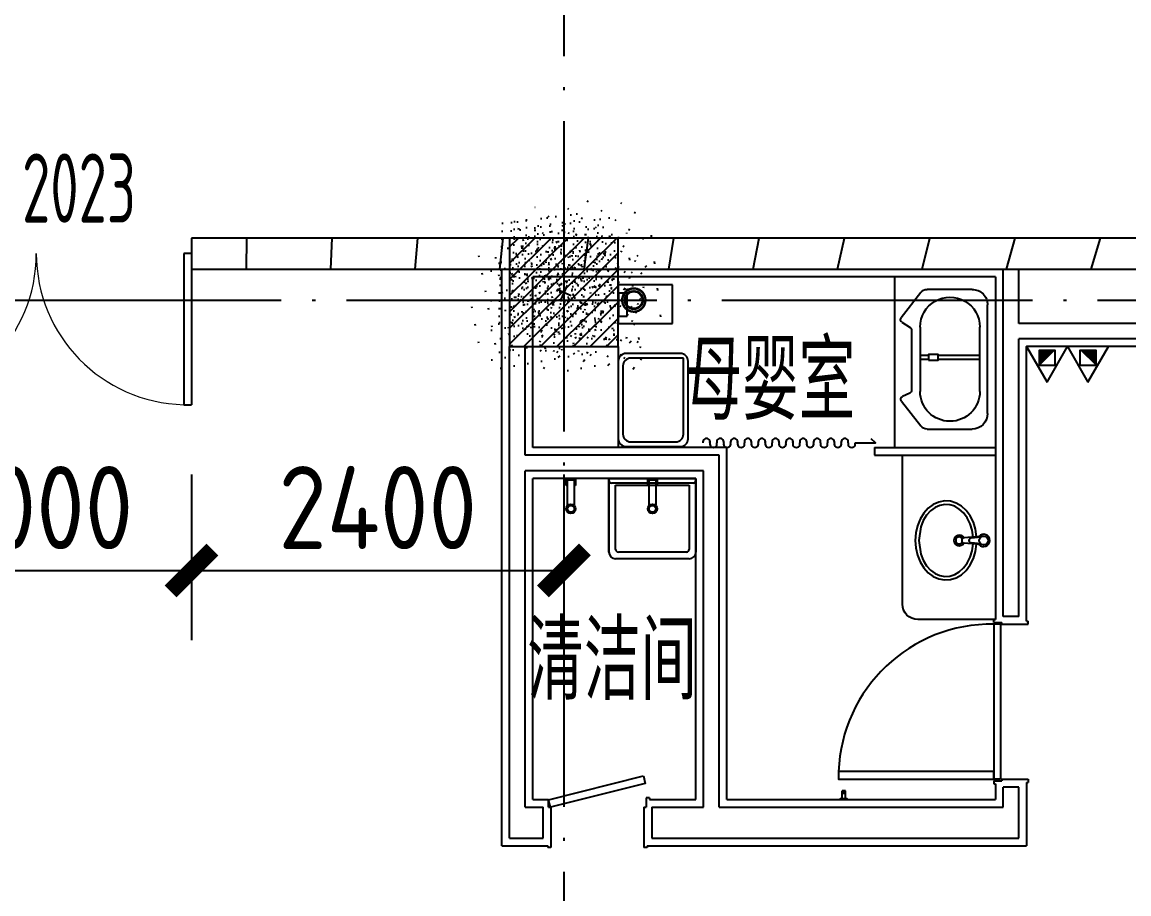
# Model space of a CAD drawing. Header units: inches. Extents: x 0 to 1813292486, y 0 to 3473589894.
# Drawn here: x 600595595 to 600602726, y 3473284189 to 3473289810 of the extents above; entities that cross this region are included whole.
import ezdxf
from ezdxf.enums import TextEntityAlignment as Align
from ezdxf.xclip import XClip

# ---------------------------------------------------------------- set-up
doc = ezdxf.new("R2010")
doc.units = ezdxf.units.IN
doc.header["$LTSCALE"] = 1000
doc.header["$MEASUREMENT"] = 0
doc.header["$XCLIPFRAME"] = 2
for name, pattern in [('AX-MALL-GIRD-200$0$DOTE', [2.4200000000000004, 2, -0.2, 0.02, -0.2]), ('AX-MALL-WALL-P02-QT$0$AX-MALL-WALL-P02-QT$0$AX-MALL-WALL-P01-QT$0$__DASH', [0.35, 0.25, -0.1]), ('AX-MALL-WALL-P02-QT$0$AX-MALL-WALL-P02-QT$0$AX-MALL-WALL-P01-QT$0$DASH', [0.35, 0.25, -0.1]), ('PX-MALL-P02-LG$0$CONTINOUS', [0])]:
    doc.linetypes.add(name, pattern=pattern)
for name, color, linetype in [('A-Anno-Note', 241, 'Continuous'), ('AX-MALL-DIM-P02$0$A-Anno-Dims', 3, 'Continuous'), ('AX-MALL-DIM-P02$0$A-Detl-Thin', 131, 'Continuous'), ('AX-MALL-GIRD-200$0$A-Grid', 222, 'AX-MALL-GIRD-200$0$DOTE'), ('AX-MALL-P02-200$0$A-Anno-Note', 241, 'Continuous'), ('AX-MALL-WALL-P02$0$A-Anno-Note', 241, 'Continuous'), ('AX-MALL-WALL-P02-QT$0$A-Anno-Note', 241, 'Continuous'), ('AX-MALL-WALL-P02-QT$0$A-Detl-Thin', 131, 'Continuous'), ('AX-MALL-WALL-P02-QT$0$A-Wall', 2, 'Continuous'), ('AX-MALL-WALL-P02-QT$0$A-Wall-Patt', 13, 'Continuous'), ('AX-MALL-WALL-P02-QT$0$A-Wind', 4, 'Continuous'), ('AX-MALL-WALL-P02-QT$0$AX-MALL-WALL-P02-QT$0$AX-MALL-WALL-P01-QT$0$21洁具', 123, 'Continuous'), ('AX-MALL-WALL-P02-QT$0$AX-MALL-WALL-P02-QT$0$AX-MALL-WALL-P01-QT$0$AR--WALL-1（装饰增加墙体）', 150, 'Continuous'), ('AX-MALL-WALL-P02-QT$0$AX-MALL-WALL-P02-QT$0$AX-MALL-WALL-P01-QT$0$ear', 222, 'Continuous'), ('AX-MALL-WALL-P02-QT$0$AX-MALL-WALL-P02-QT$0$AX-MALL-WALL-P01-QT$0$FF--FIXT（洁具、厨具）', 31, 'Continuous'), ('AX-MALL-WALL-P02-QT$0$AX-MALL-WALL-P02-QT$0$AX-MALL-WALL-P01-QT$0$FF--FURN_SF', 40, 'Continuous'), ('AX-MALL-WALL-P02-QT$0$AX-MALL-WALL-P02-QT$0$AX-MALL-WALL-P01-QT$0$FF-DOOR', 60, 'Continuous'), ('AX-MALL-WALL-P02-QT$0$AX-MALL-WALL-P02-QT$0$AX-MALL-WALL-P01-QT$0$FF-DOOR（平面门）', 70, 'Continuous'), ('AX-MALL-WALL-P02-QT$0$AX-MALL-WALL-P02-QT$0$AX-MALL-WALL-P01-QT$0$FF-RURN（活动家具）', 51, 'Continuous'), ('AX-MALL-WALL-P02-QT$0$AX-MALL-WALL-P02-QT$0$AX-MALL-WALL-P01-QT$0$FF-装饰完成面', 30, 'Continuous'), ('AX-MALL-WALL-P02-QT$0$AX-MALL-WALL-P02-QT$0$AX-MALL-WALL-P01-QT$0$FMW-洁具', 31, 'Continuous'), ('AX-MALL-WALL-P02-QT$0$AX-MALL-WALL-P02-QT$0$AX-MALL-WALL-P01-QT$0$XS【虚线】', 1, 'AX-MALL-WALL-P02-QT$0$AX-MALL-WALL-P02-QT$0$AX-MALL-WALL-P01-QT$0$DASH'), ('AX-MALL-WALL-P02-QT$0$AX-MALL-WALL-P02-QT$0$AX-MALL-WALL-P03-QT$0$A-Wall', 151, 'Continuous'), ('AX-MALL-WALL-P02-QT$0$AX-MALL-WALL-P02-QT$0$P-窗帘', 136, 'Continuous'), ('AX-MALL-WORD-P02$0$A-Anno-Note', 241, 'Continuous'), ('AX-MALL-WORD-P02$0$A-Wind-Iden', 11, 'Continuous'), ('AX-MALL-ZTKD-P02$0$A-Anno-Note', 241, 'Continuous'), ('PX-MALL-P02-LG$0$P-Exsh', 31, 'Continuous'), ('PX-MALL-P02-LG$0$P-Pipe-Risr', 7, 'Continuous'), ('PX-MALL-P02-LG$0$P-Pipe-Risr-Arch', 6, 'Continuous'), ('PX-MALL-P02-LG$0$P-Pipe-Risr-W100', 6, 'Continuous'), ('PX-MALL-P02-LG$0$P-Pipe-Risr-W50', 6, 'Continuous'), ('PX-MALL-P02-LG$0$P-Sewr-TL-Pipe', 7, 'PX-MALL-P02-LG$0$CONTINOUS'), ('SX-MALL-WALL-L-1F~2F$0$S-COLU', 30, 'Continuous'), ('SX-MALL-WALL-L-1F~2F$0$S-PATT-WALL', 83, 'Continuous'), ('SX-MALL-WALL-L-1F~2F$0$单形心', 4, 'Continuous')]:
    doc.layers.add(name, color=color, linetype=linetype)
doc.styles.add('AX-MALL-DIM-P02$0$_TCH_DIM_T3', font='gbenor.shx')
doc.styles.add('AX-MALL-WORD-P02$0$_TCH_WINDOW', font='gbenor.shx', dxfattribs={"bigfont": 'gbcbig.shx'})
doc.styles.add('AX-MALL-WORD-P02$0$STANDARD', font='gbenor.shx', dxfattribs={"bigfont": 'gbcbig.shx'})
doc.styles.add('PX-MALL-P02-LG$0$jzfz', font='gbenor.shx', dxfattribs={"bigfont": 'gbcbig.shx'})
doc.dimstyles.new('AX-MALL-DIM-P02$0$_TCH_ARCH&&180', dxfattribs={"dimtxt": 535.5, "dimasz": 270, "dimexe": 450, "dimexo": 450, "dimgap": 137.25, "dimtad": 1, "dimdec": 0, "dimzin": 0, "dimdsep": 46, "dimtxsty": 'AX-MALL-DIM-P02$0$_TCH_DIM_T3', "dimblk": 'AX-MALL-DIM-P02$0$_ArchTick', "dimcen": 0.09, "dimclrt": 7, "dimazin": 2, "dimtfac": 1, "dimtdec": 0, "dimtix": 1, "dimtmove": 2, "dimatfit": 3, "dimfxl": 500, "dimtolj": 1, "dimtzin": 0, "dimarcsym": 0})

# ---------------------------------------------------------------- blocks, each defined once
blk = doc.blocks.new('AX-MALL-WORD-P02')
at = {"layer": 'AX-MALL-WORD-P02$0$A-Anno-Note', "style": 'AX-MALL-WORD-P02$0$STANDARD'}
for s, p in [('母婴室', (600428110.7906373, 3473135352.079738)), ('清洁间', (600426524.9707248, 3473134015.657409))]:
    blk.add_text(s, height=506.3829787234042, rotation=339.5681613092015, dxfattribs=at).set_placement(p)
at = {"layer": 'AX-MALL-WORD-P02$0$A-Wind-Iden', "style": 'AX-MALL-WORD-P02$0$_TCH_WINDOW', "width": 0.7}
blk.add_text('2023', height=446.25, rotation=339.5681610836032, dxfattribs=at).set_placement((600424548.607635, 3473138035.781974))
blk = doc.blocks.new('AX-MALL-GIRD-200')
at = {"layer": 'AX-MALL-GIRD-200$0$A-Grid'}
for p, q in [((600244912.440112, 3473204422.954183), (600602808.4442104, 3473071096.1909)), ((600433117.728895, 3473151036.401026), (600394388.1899457, 3473047072.673945))]:
    blk.add_line(p, q, dxfattribs=at)
blk = doc.blocks.new('SX-MALL-WALL-L-1F~2F$0$BANWANG_XINGXIN')
at = {"color": 0}
for points in [[(0.7071067811865476, 0.7071067811865475), (-0.7071067811865477, -0.7071067811865475)], [(-0.7071067811865475, 0.7071067811865476), (0.7071067811865474, -0.7071067811865477)]]:
    blk.add_lwpolyline(points, dxfattribs=at)
blk = doc.blocks.new('SX-MALL-WALL-L-1F~2F')
at = {"layer": 'SX-MALL-WALL-L-1F~2F$0$S-PATT-WALL'}
h = blk.add_hatch(dxfattribs=at)
h.set_pattern_fill('钢筋混凝土', color=256, scale=15, pattern_type=2)
h.set_pattern_definition([(24.56816131876918, (600332865.9705797, 3473133934.444395), (-31.18316060756021, 68.21004687377882), []), (29.56816131876925, (600332865.9705797, 3473133934.444395), (97.53445422577846, -46.37920049590846), [11.25, -123.75]), (334.5681613187692, (600332865.9705797, 3473133934.444395), (19.88439775835759, 112.9961142864107), [9, -99]), (80.01956131876923, (600332874.0984509, 3473133930.579463), (117.4189029535321, 66.61682170576017), [9.5610285, -105.1713168]), (25.75236131876919, (600332876.4433647, 3473133962.557039), (141.3476152674957, -79.15081590010527), [16.87499999999951, -185.6249999999961]), (76.20376131876925, (600332888.2223284, 3473133955.961131), (182.3878362713222, 87.98253900728311), [14.3415432, -157.75695]), (330.7523613187692, (600332876.4433647, 3473133962.557039), (182.387767611897, 87.98268144025062), [13.49999999999975, -148.4999999999961]), (0.5681613187692669, (600332887.8814907, 3473133950.292486), (62.82047321120105, -87.84980446922418), [11.25, -123.75]), (305.5681613187692, (600332887.8814907, 3473133950.292486), (72.17288940056439, 89.18848105901375), [9, -99]), (51.01956131876926, (600332893.1165254, 3473133942.971665), (134.9933625470349, 1.33857134020591), [9.5610285, -105.1713168]), (17.06816131876921, (600332865.9705797, 3473133934.444395), (19.14085714793764, 46.15589493924091), [0.75, -97.8, 0.75, -100.5, 0.75, -99.375]), (347.0681613187692, (600332865.9705797, 3473133934.444395), (57.63084699394109, 41.66442757030211), [0.75, -57.3, 0.75, -95.55, 0.75, -37.875]), (307.0681613187692, (600332834.6249813, 3473133946.12155), (73.85474001336534, -31.12342331039777), [0.75, -37.5, 0.75, -117, 0.75, -155.25]), (297.0681613187692, (600332820.5686591, 3473133951.357943), (87.2164167648191, -16.46683781742514), [0.75, -48.75, 0.75, -77.69999999999999, 0.75, -110.25])])
h.paths.add_polyline_path([(600427869.5762644, 3473135945.911806), (600428113.9412465, 3473136601.873508), (600427457.9795437, 3473136846.23849), (600427213.6145616, 3473136190.276787)])
at = {"layer": 'SX-MALL-WALL-L-1F~2F$0$S-COLU'}
blk.add_lwpolyline([(600427869.5762644, 3473135945.911806), (600428113.9412465, 3473136601.873508), (600427457.9795437, 3473136846.23849), (600427213.6145616, 3473136190.276787)], close=True, dxfattribs=at)
at = {"layer": 'SX-MALL-WALL-L-1F~2F$0$单形心', "xscale": 50, "yscale": 50, "zscale": 50}
blk.add_blockref('SX-MALL-WALL-L-1F~2F$0$BANWANG_XINGXIN', (600427663.777904, 3473136396.075148), dxfattribs=at)
blk = doc.blocks.new('SX-MALL-WALL-L-2F~3F')
ref = blk.add_blockref('SX-MALL-WALL-L-1F~2F', (0, 0))
XClip(ref).set_block_clipping_path([(600349769.7341375, 3473074679.418533), (600357001.7302529, 3473071985.287766), (600356499.8725733, 3473070638.124951), (600359302.5086629, 3473069594.060767), (600362345.1765132, 3473077761.653201), (600381551.4312518, 3473070606.759726), (600391553.7259278, 3473066880.611454), (600387749.827644, 3473056669.608357), (600391632.1759799, 3473055223.319679), (600395635.5522461, 3473065969.791956), (600406982.2408491, 3473061742.817497), (600403058.8006672, 3473051210.921831), (600412723.2437257, 3473047610.6332), (600445093.3740637, 3473134503.466942), (600393055.2444371, 3473153889.197227), (600387463.4997383, 3473138878.984498), (600380158.3525343, 3473141600.366193), (600382830.751978, 3473148774.027779), (600388210.8522022, 3473146769.782572), (600390696.2253517, 3473153441.399696), (600277474.697425, 3473195619.741203), (600273446.9822528, 3473184807.934726), (600257129.111771, 3473190886.82031), (600241575.9633431, 3473149136.690594), (600258197.8999482, 3473142944.531458), (600255239.7303221, 3473135003.762026), (600263182.3271956, 3473132044.911624), (600260741.6763649, 3473125493.34496), (600269350.4970673, 3473122286.306632), (600271511.1407766, 3473128086.235537), (600286270.1853781, 3473122588.058336), (600284109.5416689, 3473116788.129431), (600282580.7823727, 3473112684.400902), (600291840.7574171, 3473109234.788475), (600290827.7957876, 3473106515.642598), (600293360.405141, 3473105572.171298), (600294731.2544166, 3473109252.0137), (600323175.4764534, 3473098655.706329), (600321336.3302773, 3473093718.790065), (600344750.773286, 3473084996.222976), (600341987.4689643, 3473077578.540671), (600344583.6790427, 3473076611.376234), (600346015.5062013, 3473080454.904757), (600351201.5612961, 3473078522.947055)])
blk = doc.blocks.new('SX-MALL-WALL-2F~3F')
blk.add_blockref('SX-MALL-WALL-L-2F~3F', (0, 0))
blk = doc.blocks.new('AX-MALL-WALL-P02-QT$0$AX-MALL-WALL-P02-QT$0$AX-MALL-WALL-P01-QT$0$EFSVTR T')
at = {"color": 1}
blk.add_lwpolyline([(-1563618.841608669, -1832072.900172328), (-1563613.841608669, -1832072.900172328), (-1563613.841608669, -1832117.900172328), (-1563618.841608669, -1832117.900172328)], close=True, dxfattribs=at)
for points in [[(-1563613.841552174, -1832084.818188151), (-1563563.841552174, -1832084.818188151)], [(-1563563.841552174, -1832084.818188151), (-1563563.841552174, -1832106.818188151)], [(-1563613.841552174, -1832106.818188151), (-1563563.841552174, -1832106.818188151)]]:
    blk.add_lwpolyline(points, dxfattribs=at)
blk.add_circle((-1563573.841552174, -1832095.818188151), 5, dxfattribs=at)
blk = doc.blocks.new('AX-MALL-WALL-P02-QT$0$AX-MALL-WALL-P02-QT$0$AX-MALL-WALL-P01-QT$0$QWDERVR')
at = {"layer": 'AX-MALL-WALL-P02-QT$0$AX-MALL-WALL-P02-QT$0$AX-MALL-WALL-P01-QT$0$XS【虚线】', "color": 8, "linetype": 'ByBlock', "ltscale": 94.28684608846022}
for p, q in [((-1560958.285139387, -1826258.320778969, -7.660259784908348e-08), (-1560796.422422872, -1826258.320778969, -7.660259784908348e-08)), ((-1560958.285139387, -1826301.477350876, -7.660259784908348e-08), (-1560958.285139387, -1826258.320778969, -7.660259784908348e-08)), ((-1560958.285139387, -1826258.320778969, -7.660259784908348e-08), (-1560958.285139387, -1826258.320778969, -7.660259784908348e-08)), ((-1560796.422422872, -1826301.477350876, -7.660259784908348e-08), (-1560958.285139387, -1826301.477350876, -7.660259784908348e-08)), ((-1560833.760219381, -1826258.320778969, -7.660259784908348e-08), (-1560833.760219381, -1826249.689464587, -7.660259784908348e-08)), ((-1560833.760219381, -1826249.689464587, -7.660259784908348e-08), (-1560788.082674931, -1826249.689464587, -7.660259784908348e-08)), ((-1560833.760219381, -1826310.108665257, -7.660259784908348e-08), (-1560833.760219381, -1826301.477350876, -7.660259784908348e-08)), ((-1560788.082674931, -1826310.108665257, -7.660259784908348e-08), (-1560833.760219381, -1826310.108665257, -7.660259784908348e-08)), ((-1560833.760219381, -1826310.108665257, -7.660259784908348e-08), (-1560833.760219381, -1826310.108665257, -7.660259784908348e-08)), ((-1560796.422422872, -1826258.320778969, -7.660259784908348e-08), (-1560796.422422872, -1826301.477350876, -7.660259784908348e-08)), ((-1560788.082674931, -1826249.689464587, -7.660259784908348e-08), (-1560788.082674931, -1826310.108665257, -7.660259784908348e-08))]:
    blk.add_line(p, q, dxfattribs=at)
for radius in [30.20960033508011, 21.57828595362865]:
    blk.add_circle((-1560984.29771051, -1826279.899064922, -7.660259784908348e-08), radius, dxfattribs=at)
blk = doc.blocks.new('AX-MALL-WALL-P02-QT$0$AX-MALL-WALL-P02-QT$0$AX-MALL-WALL-P01-QT$0$A$C5A4B2925')
at = {"color": 251}
for p, q in [((352.0833337195218, -0.006384437903761864), (-352.0833337195218, 0.006384437903761864)), ((-352.0833337195218, 0.006384437903761864), (-352.0833337195218, -29.99359633214772)), ((352.0833336524665, 0.006384445354342461), (352.0833336524665, -29.99359632469714)), ((352.0833336524665, -29.99359632469714), (-352.0833328999579, -29.99361556209624))]:
    blk.add_line(p, q, dxfattribs=at)
at = {"color": 1, "ltscale": 10}
blk.add_line((247.9166661389172, 0.006384441629052162), (247.9166661389172, 0.006384441629052162), dxfattribs=at)
at = {"layer": 'AX-MALL-WALL-P02-QT$0$AX-MALL-WALL-P02-QT$0$AX-MALL-WALL-P01-QT$0$FF-DOOR', "color": 2}
blk.add_lwpolyline([(-316.8749803341925, -734.1602811496705), (-352.0833136625588, -734.1602821107954), (-352.0833328999579, -29.9808274526149), (-316.8749995715916, -29.98082648776472)], close=True, dxfattribs=at)
at = {"layer": 'AX-MALL-WALL-P02-QT$0$AX-MALL-WALL-P02-QT$0$AX-MALL-WALL-P01-QT$0$FF-DOOR', "color": 251}
blk.add_lwpolyline([(352.0833336524665, -29.99359632469714, -0.4088196545489005), (-317.4592236168683, -734.1692528445274, -0.4073837238315203)], format="xyb", dxfattribs=at)
blk = doc.blocks.new('AX-MALL-WALL-P02-QT$0$AX-MALL-WALL-P02-QT$0$AX-MALL-WALL-P01-QT$0$A$C556C004D')
at = {"layer": 'AX-MALL-WALL-P02-QT$0$AX-MALL-WALL-P02-QT$0$AX-MALL-WALL-P01-QT$0$ear', "xscale": 1.420118341772819, "yscale": 1.420118341772819, "zscale": 1.420118341772819, "rotation": 270}
blk.add_blockref('AX-MALL-WALL-P02-QT$0$AX-MALL-WALL-P02-QT$0$AX-MALL-WALL-P01-QT$0$A$C5A4B2925', (1114.777597263455, 36.49544672528282), dxfattribs=at)
blk = doc.blocks.new('AX-MALL-WALL-P02-QT$0$AX-MALL-WALL-P02-QT$0$AX-MALL-WALL-P01-QT$0$FERV RT')
at = {"layer": 'AX-MALL-WALL-P02-QT$0$AX-MALL-WALL-P02-QT$0$AX-MALL-WALL-P01-QT$0$21洁具'}
for p, q in [((-1562889.789875541, -1833049.096835759), (-1563139.789875541, -1833049.096838536)), ((-1563139.789875541, -1833049.096838536), (-1563139.789871654, -1833399.096838536)), ((-1562889.789871654, -1833399.096835759), (-1562889.789875541, -1833049.096835759)), ((-1562937.289872287, -1833342.096836288), (-1563084.789872287, -1833342.096837925)), ((-1563084.789872287, -1833342.096837925), (-1563084.789871676, -1833397.096837925)), ((-1562937.289871676, -1833397.096836288), (-1562937.289872287, -1833342.096836288)), ((-1563084.789871676, -1833397.096837925), (-1562937.289871676, -1833397.096836288))]:
    blk.add_line(p, q, dxfattribs=at)
at = {"layer": 'AX-MALL-WALL-P02-QT$0$AX-MALL-WALL-P02-QT$0$AX-MALL-WALL-P01-QT$0$FF-RURN（活动家具）', "color": 51, "ltscale": 0.04}
blk.add_line((-1563139.789871654, -1833399.096838536), (-1562889.789871654, -1833399.096835759), dxfattribs=at)
blk = doc.blocks.new('AX-MALL-WALL-P02-QT$0$AX-MALL-WALL-P02-QT$0$AX-MALL-WALL-P01-QT$0$EFWRFR')
at = {"color": 250, "ltscale": 0.04}
blk.add_lwpolyline([(-1562761.215662196, -1832979.187835979), (-1562761.215665972, -1833319.187835979, 0.414213562373095), (-1562711.215666527, -1833369.187836534), (-1562271.215666528, -1833369.187841421, 0.4142135623747126), (-1562221.215665973, -1833319.187841976), (-1562221.215662753, -1833029.187841976, 0.4142135623714655), (-1562271.215662198, -1832979.187841421)], format="xyb", close=True, dxfattribs=at)
at = {"layer": 'AX-MALL-WALL-P02-QT$0$AX-MALL-WALL-P02-QT$0$AX-MALL-WALL-P01-QT$0$21洁具'}
blk.add_lwpolyline([(-1562791.215662418, -1832999.187835646), (-1562791.215666305, -1833349.187835646, 0.414213562373095), (-1562741.215666861, -1833399.187836201), (-1562241.215666861, -1833399.187841754, 0.414213562374724), (-1562191.215666306, -1833349.187842309), (-1562191.21566242, -1832999.187842309, 0.4142135623714754), (-1562241.215661865, -1832949.187841754), (-1562741.215661863, -1832949.187836201, 0.414213562373095)], format="xyb", close=True, dxfattribs=at)
blk = doc.blocks.new('AX-MALL-WALL-P02-QT$0$AX-MALL-WALL-P02-QT$0$SPA Layout_Level 5_FURN$0$A$C10257872')
at = {"color": 136}
blk.add_lwpolyline([(-1742.810698162054, 0.3812171778250555), (-1975.728195418671, 0.3812171778250555), (-1927.862856636467, -47.48412160437847)], dxfattribs=at)
for centre, start, end in [((-1703.199101022445, 10.71872638957575), 345.3485771509645, 194.62635743897), ((-1623.984959105961, -9.990948137594387), 165.3485771509644, 14.62635743897), ((-1544.761764825787, 10.68407028215006), 345.3485771509645, 194.62635743897), ((-1465.547622909304, -10.02560424502007), 165.3485771509644, 14.62635743897), ((-1386.32442862913, 10.64941417472437), 345.3485771509645, 194.62635743897), ((-1307.110286712646, -10.06026035244576), 165.3485771509644, 14.62635743897), ((-1227.887092432473, 10.61475806729868), 345.3485771509645, 194.62635743897), ((-1148.672950515989, -10.09491645987145), 165.3485771509644, 14.62635743897), ((-1069.449756235815, 10.58010195987299), 345.3485771509645, 194.62635743897), ((-990.235614319332, -10.12957256729714), 165.3485771509644, 14.62635743897), ((-911.0124200391583, 10.5454458524473), 345.3485771509645, 194.62635743897), ((-831.7982781226746, -10.16422867472283), 165.3485771509644, 14.62635743897), ((-752.575083842501, 10.51078974502161), 345.3485771509645, 194.62635743897), ((-673.3609419260174, -10.19888478214852), 165.3485771509644, 14.62635743897), ((-594.1377476458438, 10.47613363759592), 345.3485771509645, 194.62635743897), ((-514.9236057293601, -10.23354088957421), 165.3485771509644, 14.62635743897), ((-435.7004114491864, 10.44147753017023), 345.3485771509645, 194.62635743897), ((-356.4862695327029, -10.2681969969999), 165.3485771509644, 14.62635743897), ((-277.2630752525292, 10.40682142274454), 345.3485771509645, 194.62635743897), ((-198.0489333360456, -10.30285310442559), 165.3485771509644, 14.62635743897), ((-118.8257390558719, 10.37216531531885), 345.3485771509645, 194.62635743897), ((-39.61159713938832, -10.33750921185128), 165.3485771509644, 14.62635743897)]:
    blk.add_arc(centre, 40.9382794539996, start, end, dxfattribs=at)
blk = doc.blocks.new('AX-MALL-WALL-P02-QT$0$AX-MALL-WALL-P02-QT$0$AX-MALL-WALL-P01-QT$0$A$C02656465')
at = {"layer": 'AX-MALL-WALL-P02-QT$0$AX-MALL-WALL-P02-QT$0$AX-MALL-WALL-P01-QT$0$21洁具'}
for p, q in [((-390, 1000), (-100, 1000)), ((-555.1551442041527, 819.7931410609744), (-430, 980)), ((0, 900), (0, 200)), ((-501.6200435811188, 768.4455336960964), (-547.5351006228011, 789.6333962825593)), ((-489.9999999997672, 362.4846471897326), (-489.9999999997672, 750.2857889176812)), ((-551.9570510939229, 311.6339521785267), (-499.1618439273443, 345.6758883732837)), ((-430, 120), (-557.1188950212672, 282.8251933620777)), ((-100, 100), (-390, 100))]:
    blk.add_line(p, q, dxfattribs=at)
for centre, radius, start, end in [((-390, 950), 50, 90, 143.1301023514879), ((-100, 900), 100, 0, 90), ((-539.1551442041527, 807.7931410609744), 20, 143.1301023514879, 245.2286681031225), ((-510, 750.2857889176812), 20, 0, 65.22866810312252), ((-510, 362.4846471897326), 19.99999999999369, 302.8136059796097, 0), ((-541.1188950212672, 294.8251933620777), 20, 122.8136059796097, 216.8698976485121), ((-100, 200), 100, 270, 0), ((-390, 150), 50, 216.8698976485121, 270)]:
    blk.add_arc(centre, radius, start, end, dxfattribs=at)
at = {"layer": 'AX-MALL-WALL-P02-QT$0$AX-MALL-WALL-P02-QT$0$AX-MALL-WALL-P01-QT$0$FF--FURN_SF', "color": 12}
for p, q in [((-435, 342.5), (-434.9999999995343, 757.5)), ((-50, 757.5002766379621), (-50, 342.5))]:
    blk.add_line(p, q, dxfattribs=at)
for points in [[(-380.6073977856431, 524.916626399383), (-435, 524.916626399383), (-435, 550), (-380.6073977856431, 550)], [(-318.6073977856431, 550), (-50.00000000023283, 550), (-50.00000000023283, 524.916626399383), (-318.6073977856431, 524.916626399383)]]:
    blk.add_lwpolyline(points, dxfattribs=at)
blk.add_lwpolyline([(-380.6073977856431, 555.7083131996915), (-318.6073977856431, 555.7083131996915), (-318.6073977856431, 519.2083131996915), (-380.6073977856431, 519.2083131996915)], close=True, dxfattribs=at)
for centre, start, end in [((-242.4999999997672, 757.5), 0, 180), ((-242.5, 342.5), 180, 0)]:
    blk.add_arc(centre, 192.4999999999418, start, end, dxfattribs=at)
blk = doc.blocks.new('AX-MALL-WALL-P02-QT$0$AX-MALL-WALL-P02-QT$0$AX-MALL-WALL-P01-QT$0$waatra')
at = {"layer": 'AX-MALL-WALL-P02-QT$0$AX-MALL-WALL-P02-QT$0$AX-MALL-WALL-P01-QT$0$XS【虚线】', "color": 1, "linetype": 'ByBlock', "ltscale": 94.28684608846022}
for p, q in [((19599.88540884852, 1166.31149007054), (19599.88540884852, 1641.033781050472)), ((19599.88540884852, 1641.033781050472), (20159.88540884852, 1641.033781050472)), ((19599.88540884852, 1641.033781050472), (19599.88540884852, 1628.086809478234)), ((19599.88540884852, 1641.033781050472), (19599.88540884852, 1166.31149007054)), ((20159.88540884852, 1641.033781050472), (20159.88540884852, 1166.311490070773)), ((20159.88540884852, 1641.033781050472), (20159.88540884852, 1628.086809478234)), ((20142.62278008554, 1610.824180715252), (19617.14803761127, 1610.824180715252)), ((19643.04198075575, 1183.574118833523), (19643.04198075575, 1597.877209143247)), ((19643.04198075575, 1597.877209143247), (20116.7288369413, 1597.877209143247)), ((20116.7288369413, 1597.877209143247), (20116.7288369413, 1183.574118833756)), ((20099.46620817832, 1166.311490070773), (19660.30460951873, 1166.31149007054)), ((20116.7288369413, 1123.154918163549), (19643.04198075575, 1123.154918163316))]:
    blk.add_line(p, q, dxfattribs=at)
at = {"layer": 'AX-MALL-WALL-P02-QT$0$AX-MALL-WALL-P02-QT$0$AX-MALL-WALL-P01-QT$0$XS【虚线】', "color": 8, "linetype": 'ByBlock', "ltscale": 94.28684608846022}
for p, q in [((19849.6758085133, 1595.356236600084), (19849.67580851354, 1641.033781050472)), ((19849.67580851354, 1641.033781050472), (19910.09500918351, 1641.033781050472)), ((19910.09500918351, 1641.033781050472), (19910.09500918351, 1595.356236600084)), ((19858.3071228948, 1595.356236600084), (19849.6758085133, 1595.356236600084)), ((19858.3071228948, 1470.831316593802), (19858.3071228948, 1632.694033108652)), ((19858.3071228948, 1632.694033108652), (19901.46369480202, 1632.694033108652)), ((19901.46369480202, 1632.694033108652), (19901.46369480202, 1470.831316593802)), ((19910.09500918351, 1595.356236600084), (19901.46369480202, 1595.356236600084)), ((19910.09500918351, 1595.356236600084), (19910.09500918351, 1595.356236600084)), ((19901.46369480202, 1470.831316593802), (19858.3071228948, 1470.831316593802)), ((19858.3071228948, 1470.831316593802), (19858.3071228948, 1470.831316593802))]:
    blk.add_line(p, q, dxfattribs=at)
for radius in [30.20960033508011, 21.57828595362865]:
    blk.add_circle((19879.88540884852, 1444.818745470606), radius, dxfattribs=at)
at = {"layer": 'AX-MALL-WALL-P02-QT$0$AX-MALL-WALL-P02-QT$0$AX-MALL-WALL-P01-QT$0$XS【虚线】', "color": 1, "linetype": 'ByBlock', "ltscale": 94.28684608846022}
for centre, radius, start, end in [((19617.14803761127, 1628.086809478234), 17.26262876290292, 180, 270), ((20142.62278008554, 1628.086809478234), 17.26262876290292, 270, 0), ((19643.04198075575, 1166.31149007054), 43.15657190725494, 180, 270), ((19660.30460951873, 1183.574118833523), 17.26262876290016, 180, 270), ((20099.46620817832, 1183.574118833756), 17.26262876290292, 270, 0), ((20116.7288369413, 1166.311490070773), 43.15657190723217, 270, 0)]:
    blk.add_arc(centre, radius, start, end, dxfattribs=at)
blk = doc.blocks.new('AX-MALL-WALL-P02-QT$0$AX-MALL-WALL-P02-QT$0$AX-MALL-WALL-P01-QT$0$海龙工具_2011040809294672')
at = {"layer": 'AX-MALL-WALL-P02-QT$0$AX-MALL-WALL-P02-QT$0$AX-MALL-WALL-P01-QT$0$21洁具', "extrusion": (0, 0, -1)}
blk.add_lwpolyline([(45.13162138755433, 24.34794545033947), (52.28411118732765, 71.96935680718161), (66.31618610653095, 116.9902408083435), (86.72081374400295, 157.7838212226052), (112.7606970816851, 192.8760703785811), (143.4949158155359, 220.9989714797121), (177.8129254041705, 241.1363368513994), (214.4746852696408, 252.5605266753118), (252.1554662007838, 254.8587414023932), (289.4937178588007, 247.9479377570096), (325.1402668098453, 232.077829451533), (357.8070672668982, 207.8218640119303), (386.3137431589421, 176.0565019939095), (409.6302395439707, 137.9295470765792), (426.9140424863435, 94.81867156201042), (437.5406222580932, 48.28163580549881), (441.1260000001639, 4.090834408998489e-07), (437.5406223479658, -48.28163499408402), (426.914042663062, -94.81867077061906), (409.6302398010157, -137.9295463173185), (386.3137434867676, -176.0565012784209), (357.8070676540956, -207.8218633495271), (325.140267241979, -232.0778288498987), (289.4937183207367, -247.9479372214992), (252.1554666755255, -254.8587409364991), (214.4746857404243, -252.5605262797326), (177.8129258535337, -241.1363365245052), (143.4949162274133, -220.9989712161478), (112.7606974409427, -192.8760701725259), (86.72081403806806, -157.7838210652117), (66.31618632446043, -116.9902406884357), (52.2841113214381, -71.96935671404935), (45.13162143272348, -24.34794537047856)], dxfattribs=at)
at = {"layer": 'AX-MALL-WALL-P02-QT$0$AX-MALL-WALL-P02-QT$0$AX-MALL-WALL-P01-QT$0$FMW-洁具', "color": 250}
for p, q in [((-2.577272701775655, 28.23260819539428), (-126.2863636163529, 16.93956502759829)), ((-19.00138307642192, 21.03972293343395), (-80.78578510764055, 15.39960454031825)), ((-2.577272754395381, -28.23260819469579), (-126.2863636475522, -16.93956479616463)), ((-19.0013831157703, -21.03972290153615), (-80.78578513674438, -15.39960439340211))]:
    blk.add_line(p, q, dxfattribs=at)
at = {"layer": 'AX-MALL-WALL-P02-QT$0$AX-MALL-WALL-P02-QT$0$AX-MALL-WALL-P01-QT$0$FMW-洁具', "color": 250, "extrusion": (0, 0, -1)}
blk.add_lwpolyline([(67.72135755070485, 22.28579412819818), (74.31637178035453, 66.57507469505072), (87.24819467263296, 108.252917757025), (105.9209239145275, 145.7080934459809), (129.4738363355864, 177.5423105950467), (156.8420256760437, 202.660579952877), (186.8659072408918, 220.3403875736985), (218.4408695823513, 230.2293421037029), (250.629147980595, 232.2296862460207), (282.620934266597, 226.3338299365714), (313.5594663852826, 212.5767655919772), (342.4181513646618, 191.1610339072067), (368.0461031079758, 162.6145118512213), (389.3134339675307, 127.8491370473057), (405.2456619578879, 88.12034769146703), (418.4457044554874, 3.286544233560562e-05), (405.2452113956679, -88.1200278152246), (389.3129900102504, -127.848620711593), (368.045846655732, -162.6139570279047), (342.4180951972958, -191.1606764988974), (313.5594268343411, -212.5767177147791), (282.620779260993, -226.3339078032877), (250.6291693071835, -232.2296804345679), (218.4411533724051, -230.229452703381), (186.8661932854448, -220.3406958787236), (156.8421232842375, -202.6607065591961), (129.473973303102, -177.5420692665502), (105.9212773863692, -145.7076668336522), (87.24867176730186, -108.2525825803168), (74.31675026542507, -66.57493344601244), (67.7214851716999, -22.28578235488385)], dxfattribs=at)
at = {"layer": 'AX-MALL-WALL-P02-QT$0$AX-MALL-WALL-P02-QT$0$AX-MALL-WALL-P01-QT$0$FMW-洁具', "color": 250}
blk.add_circle((0, 2.328306436538696e-10), 28.35, dxfattribs=at)
for centre, radius, start, end in [((-157.6260000001639, 1.471489667892456e-07), 34.02000000000001, 29.39409868615954, 330.6059012062902), ((-157.6260000001639, 1.471489667892456e-07), 22.68, 28.85283398568596, 331.1471659067749), ((-124.7399999999907, 1.164153218269348e-07), 17.01, 95.21590851240875, 264.7840913813115), ((-79.38000000012107, 7.404014468193054e-08), 15.46363636363581, 95.21590851240875, 264.7840913813115), ((0, 2.328306436538696e-10), 39.69000000000001, 220.3687827776766, 139.631217118138)]:
    blk.add_arc(centre, radius, start, end, dxfattribs=at)
blk = doc.blocks.new('AX-MALL-WALL-P02-QT$0$cs3')
at = {"layer": 'AX-MALL-WALL-P02-QT$0$AX-MALL-WALL-P02-QT$0$AX-MALL-WALL-P01-QT$0$AR--WALL-1（装饰增加墙体）', "color": 151, "ltscale": 0.04}
for p, q in [((24282.67549622059, -4227.510296821594), (24282.67549479008, -1987.510445594788)), ((24382.67549419403, -2337.510306358337), (24382.67549407482, -1987.510677337646)), ((26732.67549431324, -2337.510305404663), (24382.67549431324, -2337.510307312012)), ((21101.91656339169, -5657.510297775269), (21101.91656088829, -2487.510301113129)), ((21201.91656136513, -3187.510446548462), (21201.91656064987, -2487.510304450989)), ((24382.67549586296, -4227.510296344757), (24382.67549395561, -2437.510307312012)), ((26832.67549431324, -2437.510306358337), (24382.67549395561, -2437.510307312012)), ((22451.91656124592, -3187.51044511795), (21201.91656124592, -3187.510446071625)), ((22451.91656243801, -5457.510297298431), (22451.91656124592, -3187.51044511795)), ((22351.91656136513, -3287.510444641113), (21201.91656136513, -3287.510447025299)), ((21201.91656291485, -5457.510298728943), (21201.91656184196, -3287.510446071625)), ((22351.91656255722, -5457.510296344757), (22351.91656124592, -3287.510444641113)), ((24282.67549645901, -5457.51029586792), (24282.67549669743, -5327.510296821594)), ((24382.67549669743, -5657.510296344757), (24382.6754963398, -5327.51029586792))]:
    blk.add_line(p, q, dxfattribs=at)
for points in [[(24382.67549586296, -4227.510296344757), (24282.67549622059, -4227.510296821594)], [(24382.67549681664, -5327.51029586792), (24282.67549669743, -5327.510296821594)], [(21317.28758502007, -5657.510272502899), (21317.28751182556, -5457.510296821594)], [(22017.28751063347, -5457.510298728943), (22017.28758370876, -5657.510272979736)]]:
    blk.add_lwpolyline(points, dxfattribs=at)
at = {"layer": 'AX-MALL-WALL-P02-QT$0$AX-MALL-WALL-P02-QT$0$AX-MALL-WALL-P01-QT$0$FF--FIXT（洁具、厨具）', "color": 31}
blk.add_line((23582.67549371719, -2037.510443687439), (23582.67549455166, -3137.510443210602), dxfattribs=at)
blk.add_lwpolyline([(24232.67549657822, -4247.510296344757), (23732.67549550533, -4247.51029586792, -0.4142135623730951), (23632.67549574375, -4147.510297775269), (23632.67549479008, -3187.510443687439)], format="xyb", dxfattribs=at)
at = {"layer": 'AX-MALL-WALL-P02-QT$0$AX-MALL-WALL-P02-QT$0$AX-MALL-WALL-P01-QT$0$FF-DOOR（平面门）', "color": 51}
blk.add_lwpolyline([(21963.45375847816, -5256.146492958069), (21975.58810925484, -5304.651725292206), (21364.43276667595, -5457.541921138763), (21352.29841327667, -5409.036689281464)], close=True, dxfattribs=at)
at = {"layer": 'AX-MALL-WALL-P02-QT$0$AX-MALL-WALL-P02-QT$0$AX-MALL-WALL-P01-QT$0$FF-装饰完成面'}
for p, q in [((21051.91656267643, -5707.510296821594), (21051.91656017303, -1987.510446071625)), ((24232.67549371719, -2037.510443687439), (21251.91655981541, -2037.510446548462)), ((21251.91655993462, -3137.510447502136), (21251.91655910015, -2037.510446071625)), ((24232.67549371719, -2037.510443687439), (24232.67549538612, -4247.510296821594)), ((21801.91655695438, -2487.51057100296), (21801.91655874252, -3137.510446071625)), ((26882.67549455166, -2487.510305404663), (24432.67549431324, -2487.510307312012)), ((22501.91656112671, -3137.510444164276), (21251.91655993462, -3137.510447502136)), ((22501.91656208038, -5407.51029586792), (22501.91656112671, -3137.51044511795)), ((21251.91656267643, -5407.510297298431), (21251.91656029224, -3337.510445594788)), ((22301.91656148434, -3337.510446071625), (21251.91656124592, -3337.510446548462)), ((22301.9165623188, -5407.510298252106), (22301.91656160355, -3337.510446071625)), ((24222.67549681664, -4267.510296821594), (24222.67549645901, -4247.510296821594)), ((24222.67549645901, -4247.510296821594), (24232.67549657822, -4247.510296344757)), ((24222.67549681664, -4267.510296821594), (24272.67549705505, -4267.510296344757)), ((24272.67549693584, -4277.510296344757), (24272.67549705505, -4267.510296344757)), ((24272.67549693584, -4277.510296344757), (24442.67549681664, -4277.51029586792)), ((24432.67549622059, -4257.510295391083), (24442.67549681664, -4257.510296344757)), ((24442.67549681664, -4277.51029586792), (24442.67549681664, -4257.510296344757)), ((24222.67549681664, -5287.510296821594), (24272.67549753189, -5287.510297775269)), ((24222.67549681664, -5287.510296821594), (24222.67549741268, -5307.510296821594)), ((24222.67549741268, -5307.510296821594), (24232.67549729347, -5307.510296344757)), ((24232.67549657822, -5307.510296821594), (24232.67549669743, -5407.510296821594)), ((24272.67549657822, -5277.510296344757), (24442.67549753189, -5277.510296344757)), ((24272.67549657822, -5277.510296344757), (24272.67549753189, -5287.510297775269)), ((24432.67549753189, -5297.51029586792), (24442.67549717426, -5297.510296344757)), ((24442.67549753189, -5277.510296344757), (24442.67549717426, -5297.510296344757)), ((21251.91656267643, -5407.510297298431), (21351.91656243801, -5407.510297298431)), ((21352.29841196537, -5457.541921138763), (21352.29841148853, -5407.510349273682)), ((21982.27668309212, -5407.510298252106), (21982.28751182556, -5407.510298252106)), ((22002.28751194477, -5397.510488510132), (21982.28751194477, -5397.510488033295)), ((21982.28751194477, -5397.510488033295), (21982.28751087189, -5457.541920185089)), ((22002.28751194477, -5397.510488510132), (22002.2875109911, -5407.510488510132)), ((22002.28751122952, -5407.510298252106), (22301.9165623188, -5407.510298252106)), ((22501.9165623188, -5407.510296821594), (24232.67549669743, -5407.510296821594)), ((21352.2875109911, -5457.541920185089), (21367.28751075268, -5457.541920661926)), ((21367.28751075268, -5457.541920661926), (21367.28758525848, -5717.510268688202)), ((21967.2875109911, -5457.541921138763), (21967.28758466244, -5717.510268688202)), ((21967.2875109911, -5457.541921138763), (21982.28751087189, -5457.541920185089)), ((21347.28758525848, -5707.510298728943), (21347.28758454323, -5717.510269165039)), ((21367.28758525848, -5717.510268688202), (21347.28758454323, -5717.510269165039)), ((21987.28758430481, -5717.510268688202), (21967.28758466244, -5717.510268688202)), ((21987.28758466244, -5707.510269641876), (22017.28765273094, -5707.510225772858)), ((21987.28758466244, -5707.510269641876), (21987.28758430481, -5717.510268688202))]:
    blk.add_line(p, q, dxfattribs=at)
for points in [[(24432.67549622059, -4257.510295391083), (24432.67559874058, -2487.510307788849)], [(24432.67549753189, -5297.51029586792), (24432.67549777031, -5707.510295391083)], [(21051.91656267643, -5707.510296821594), (21347.28751182556, -5707.510298252106)], [(21987.28751158714, -5707.510297298431), (24432.67549777031, -5707.510295391083)]]:
    blk.add_lwpolyline(points, dxfattribs=at)
at = {"layer": 'AX-MALL-WALL-P02-QT$0$AX-MALL-WALL-P02-QT$0$AX-MALL-WALL-P03-QT$0$A-Wall'}
for points in [[(23451.91656148434, -3137.510443687439), (24232.67549490929, -3137.510443210602)], [(23451.91656148434, -3137.510443687439), (23451.91656124592, -3187.510443687439)], [(23451.91656124592, -3187.510443687439), (24232.67549514771, -3187.510443687439)], [(21201.91656291485, -5457.510298728943), (21317.28758490086, -5457.510298252106)], [(22017.28758347034, -5457.510297775269), (22351.91656255722, -5457.510296344757)], [(22451.91656243801, -5457.510297298431), (24282.67549645901, -5457.51029586792)], [(21101.91656339169, -5657.510297775269), (21317.28751194477, -5657.510297775269)], [(22017.28751063347, -5657.510297298431), (24382.67549669743, -5657.510296344757)]]:
    blk.add_lwpolyline(points, dxfattribs=at)
at = {"layer": 'AX-MALL-WALL-P02-QT$0$AX-MALL-WALL-P02-QT$0$AX-MALL-WALL-P01-QT$0$FF--FIXT（洁具、厨具）', "linetype": 'AX-MALL-WALL-P02-QT$0$AX-MALL-WALL-P02-QT$0$AX-MALL-WALL-P01-QT$0$__DASH', "rotation": 270.0000000395198}
for name, p in [('AX-MALL-WALL-P02-QT$0$AX-MALL-WALL-P02-QT$0$AX-MALL-WALL-P01-QT$0$FERV RT', (1855201.105472684, -1565228.101988792)), ('AX-MALL-WALL-P02-QT$0$AX-MALL-WALL-P02-QT$0$AX-MALL-WALL-P01-QT$0$EFWRFR', (1855201.105473042, -1565323.115921974))]:
    blk.add_blockref(name, p, dxfattribs=at)
at = {"layer": 'AX-MALL-WALL-P02-QT$0$AX-MALL-WALL-P02-QT$0$AX-MALL-WALL-P01-QT$0$FF--FIXT（洁具、厨具）', "extrusion": (0, 0, -1), "zscale": -0.9999999999999999}
for name, p, rotation in [('AX-MALL-WALL-P02-QT$0$AX-MALL-WALL-P02-QT$0$AX-MALL-WALL-P01-QT$0$A$C02656465', (-24181.94389760494, -2019.027226448059), 179.9999999604802), ('AX-MALL-WALL-P02-QT$0$AX-MALL-WALL-P02-QT$0$AX-MALL-WALL-P01-QT$0$EFSVTR T', (-1855350.392832637, 1558211.332575798), 89.99999996048018)]:
    blk.add_blockref(name, p, dxfattribs=dict(at, rotation=rotation))
at = {"layer": 'AX-MALL-WALL-P02-QT$0$AX-MALL-WALL-P02-QT$0$AX-MALL-WALL-P01-QT$0$FF--FIXT（洁具、厨具）', "color": 134, "rotation": 90.00000003951976}
blk.add_blockref('AX-MALL-WALL-P02-QT$0$AX-MALL-WALL-P02-QT$0$AX-MALL-WALL-P01-QT$0$QWDERVR', (-1804782.983580828, 1557450.570969105, 7.660259784908348e-08), dxfattribs=at)
at = {"layer": 'AX-MALL-WALL-P02-QT$0$AX-MALL-WALL-P02-QT$0$AX-MALL-WALL-P01-QT$0$FF--FIXT（洁具、厨具）', "color": 134}
blk.add_blockref('AX-MALL-WALL-P02-QT$0$AX-MALL-WALL-P02-QT$0$AX-MALL-WALL-P01-QT$0$waatra', (2142.031153321266, -4978.544240951538), dxfattribs=at)
at = {"layer": 'AX-MALL-WALL-P02-QT$0$AX-MALL-WALL-P02-QT$0$AX-MALL-WALL-P01-QT$0$FF--FIXT（洁具、厨具）', "rotation": 359.9999910835111}
blk.add_blockref('AX-MALL-WALL-P02-QT$0$AX-MALL-WALL-P02-QT$0$AX-MALL-WALL-P01-QT$0$海龙工具_2011040809294672', (24156.41798353195, -3737.510468482971), dxfattribs=at)
at = {"layer": 'AX-MALL-WALL-P02-QT$0$AX-MALL-WALL-P02-QT$0$AX-MALL-WALL-P01-QT$0$FF-DOOR（平面门）', "extrusion": (0, 0, -1), "zscale": -0.9999999999999999, "rotation": 179.9999999604802}
blk.add_blockref('AX-MALL-WALL-P02-QT$0$AX-MALL-WALL-P02-QT$0$AX-MALL-WALL-P01-QT$0$A$C556C004D', (-23149.69648468494, -4741.014850616455), dxfattribs=at)
at = {"layer": 'AX-MALL-WALL-P02-QT$0$AX-MALL-WALL-P02-QT$0$P-窗帘', "xscale": 0.5625000004391789, "yscale": 0.5625000004391789, "zscale": 0.5625000004391789, "rotation": 180.0125425414325}
blk.add_blockref('AX-MALL-WALL-P02-QT$0$AX-MALL-WALL-P02-QT$0$SPA Layout_Level 5_FURN$0$A$C10257872', (22347.80513429642, -3108.662951946259), dxfattribs=at)
blk = doc.blocks.new('AX-MALL-WALL-P02-QT$0$$DorLib2D$00000002')
for p, q in [((-0.5, -5.684341886080802e-17), (-0.5000000000000007, 0.4875)), ((-0.4750000000000007, 0.4875), (-0.5000000000000007, 0.4875)), ((-0.475, -2.842170943040401e-17), (-0.4750000000000007, 0.4875)), ((0.475, -2.842170943040401e-17), (0.4750000000000007, 0.4875)), ((0.4750000000000007, 0.4875), (0.5000000000000007, 0.4875)), ((0.5, -5.684341886080802e-17), (0.5000000000000007, 0.4875)), ((-0.5, -5.684341886080802e-17), (-0.475, -2.842170943040401e-17)), ((0.5, -5.684341886080802e-17), (0.475, -2.842170943040401e-17))]:
    blk.add_line(p, q)
at = {"lineweight": 13}
for centre, start, end in [((-0.4875, -4.263256414560601e-17), 0, 88.53071641864632), ((0.4875, -4.263256414560601e-17), 91.4692835813537, 180)]:
    blk.add_arc(centre, 0.4875, start, end, dxfattribs=at)
blk = doc.blocks.new('AX-MALL-WALL-P02-QT')
at = {"layer": 'AX-MALL-WALL-P02-QT$0$A-Wall'}
blk.add_line((600425536.9488508, 3473137561.878794), (600425467.1302844, 3473137374.461165), dxfattribs=at)
at = {"layer": 'AX-MALL-WALL-P02-QT$0$A-Detl-Thin'}
blk.add_blockref('SX-MALL-WALL-2F~3F', (0, 0), dxfattribs=at)
at = {"layer": 'AX-MALL-WALL-P02-QT$0$A-Wind'}
blk.add_blockref('AX-MALL-GIRD-200', (0, 0), dxfattribs=at)
at = {"layer": 'AX-MALL-WALL-P02-QT$0$A-Anno-Note', "rotation": 339.5681613093759}
blk.add_blockref('AX-MALL-WALL-P02-QT$0$cs3', (600408307.6306978, 3473145887.821014), dxfattribs=at)
at = {"layer": 'AX-MALL-WALL-P02-QT$0$A-Wall-Patt'}
h = blk.add_hatch(dxfattribs=at)
h.set_pattern_fill('普通砖', color=256, scale=200, style=0)
h.set_pattern_definition([(45, (0, 359.0227), (-353.55353201463, 353.55353201463), [])])
h.paths.add_polyline_path([(600443482.1868627, 3473130876.751067), (600425536.9488508, 3473137561.878794), (600425467.1302844, 3473137374.461165), (600443224.9506671, 3473130759.152004)])
at = {"layer": 'AX-MALL-WALL-P02-QT$0$A-Wall'}
for p, q in [((600443482.1868627, 3473130876.751067), (600425536.9488508, 3473137561.878794)), ((600425467.1302844, 3473137374.461165), (600443224.9506671, 3473130759.152004))]:
    blk.add_line(p, q, dxfattribs=at)
at = {"layer": 'AX-MALL-WALL-P02-QT$0$A-Wind', "xscale": -2000, "yscale": -2000, "zscale": 200, "rotation": 339.56816130842}
blk.add_blockref('AX-MALL-WALL-P02-QT$0$$DorLib2D$00000002', (600424564.9514208, 3473137817.262811), dxfattribs=at)
blk = doc.blocks.new('AX-MALL-WALL-P02')
at = {"layer": 'AX-MALL-WALL-P02$0$A-Anno-Note'}
blk.add_blockref('AX-MALL-WORD-P02', (0, 0), dxfattribs=at)
blk.add_blockref('AX-MALL-WALL-P02-QT', (0, 0), dxfattribs=at)
blk = doc.blocks.new('PX-MALL-P02-LG$0$P-Risr')
at = {"layer": 'PX-MALL-P02-LG$0$P-Pipe-Risr-W50'}
h = blk.add_hatch(color=0, dxfattribs=at)
edge = h.paths.add_edge_path()
edge.add_ellipse((0, 0), major_axis=(47.05795628796547, 47.05795628796547), ratio=0.9999999999999695, start_angle=225.0000000000009, end_angle=405.0000000000009, ccw=False)
edge.add_ellipse((0, 0), major_axis=(47.05795628796764, 47.05795628796764), ratio=0.9999999999998785, start_angle=133.9675974886221, end_angle=225.0000000000035, ccw=False)
edge.add_line((-66.53919663240958, 1.199087783927098), (-54.4367953546693, 1.199087783927098))
edge.add_ellipse((0, 0), major_axis=(-38.50196423560672, 38.50196423560672), ratio=0.9999999999999859, start_angle=43.73814098242129, end_angle=134.9999999999996)
edge.add_ellipse((0, 0), major_axis=(38.50196423561096, 38.50196423561096), ratio=0.9999999999998216, start_angle=225.0000000000051, end_angle=405.0000000000051)
edge.add_ellipse((0, 0), major_axis=(38.50196423560679, 38.50196423560679), ratio=0.9999999999999831, start_angle=45.00000000000048, end_angle=133.7381409824204)
edge.add_line((-54.43679535467527, 1.199087783927098), (-66.53919663241555, 1.199087783927098))
edge.add_ellipse((0, 0), major_axis=(-47.05795628796762, 47.05795628796762), ratio=0.9999999999998742, start_angle=-45.00000000000358, end_angle=43.967597488629224, ccw=False)
at = {"layer": 'PX-MALL-P02-LG$0$P-Pipe-Risr-Arch', "ltscale": 0.7}
blk.add_circle((0, 0), 59.29000000000001, dxfattribs=at)
at = {"layer": 'PX-MALL-P02-LG$0$P-Pipe-Risr-W100', "color": 0, "const_width": 15}
blk.add_lwpolyline([(-75, 0, 1), (75, 0, 1)], format="xyb", close=True, dxfattribs=at)
at = {"layer": 'PX-MALL-P02-LG$0$P-Pipe-Risr-W50'}
blk.add_circle((0, 0), 54.45000000000001, dxfattribs=at)
at = {"layer": 'PX-MALL-P02-LG$0$P-Pipe-Risr', "style": 'PX-MALL-P02-LG$0$jzfz', "width": 0.6, "flags": 1}
for tag, p in [('SYS-MARK', (0.3310501334344735, -45.65933377496549)), ('RANGE', (0.3337570973526454, -45.67887874227017))]:
    blk.add_attdef(tag, text='', height=0.015625, dxfattribs=at).set_placement(p, align=Align.MIDDLE)
blk = doc.blocks.new('PX-MALL-P02-LG$0$MHQ')
at = {"layer": 'PX-MALL-P02-LG$0$P-Exsh', "ltscale": 0.7}
h = blk.add_hatch(dxfattribs=at)
h.set_pattern_fill('ANSI31', color=256, scale=25, style=0)
h.set_pattern_definition([(45, (-160019.2306599375, -42228.3236173685), (-28.0633003783411, 28.0633003783411), [])])
h.paths.add_polyline_path([(-75.0000000015425, 185.1731819980414), (75, 185.1731819980414), (75, 35.17318199802685), (-75.0000000015425, 35.17318199802685)])
for points in [[(0, 346.4101615137042), (-200, -1.455191522836685e-11), (200, -1.455191522836685e-11)], [(0, 346.4101615137042), (-200, -1.455191522836685e-11), (200, -1.455191522836685e-11)], [(0, 346.4101615137042), (-200, -1.455191522836685e-11), (200, -1.455191522836685e-11)], [(-75.0000000015425, 185.1731819980414), (75, 185.1731819980414), (75, 35.17318199802685), (-75.0000000015425, 35.17318199802685)]]:
    blk.add_lwpolyline(points, close=True, dxfattribs=at)
blk = doc.blocks.new('PX-MALL-P02-LG$0$A$C301F1425')
at = {"layer": 'PX-MALL-P02-LG$0$P-Exsh', "ltscale": 0.7}
for p in [(-200, 1.455191522836685e-11), (200, 1.455191522836685e-11)]:
    blk.add_blockref('PX-MALL-P02-LG$0$MHQ', p, dxfattribs=at)
blk = doc.blocks.new('PX-MALL-P02-LG')
at = {"xscale": 0.660000000149011, "yscale": 0.660000000149011, "zscale": 0.660000000149011, "rotation": 159.5681611643461}
blk.add_blockref('PX-MALL-P02-LG$0$A$C301F1425', (600430582.2206495, 3473134935.372171), dxfattribs=at)
at = {"layer": 'PX-MALL-P02-LG$0$P-Sewr-TL-Pipe', "ltscale": 0.7, "rotation": 249.5681612990205}
blk.add_blockref('PX-MALL-P02-LG$0$P-Risr', (600428068.0020868, 3473136192.096906), dxfattribs=at)
blk = doc.blocks.new('AX-MALL-ZTKD-P02')
at = {"layer": 'AX-MALL-ZTKD-P02$0$A-Anno-Note'}
blk.add_blockref('AX-MALL-GIRD-200', (0, 0), dxfattribs=at)
blk = doc.blocks.new('AX-MALL-DIM-P02$0$_ArchTick')
at = {"color": 0, "linetype": 'ByBlock', "const_width": 0.4}
blk.add_lwpolyline([(-0.5, -0.5), (0.5, 0.5)], dxfattribs=at)
blk = doc.blocks.new('*D1507')
at = {"layer": 'AX-MALL-DIM-P02$0$A-Anno-Dims', "color": 0, "lineweight": -2, "transparency": 16777216}
for p, q in [((600423130.4059892, 3473136831.005033), (600422757.4962575, 3473135829.983935)), ((600422914.5880315, 3473136251.673601), (600424788.7643251, 3473135553.487939)), ((600425004.5822825, 3473136132.819371), (600424631.6725512, 3473135131.798273))]:
    blk.add_line(p, q, dxfattribs=at)
at = {"layer": 'AX-MALL-DIM-P02$0$A-Anno-Dims', "color": 0, "lineweight": -2, "transparency": 16777216, "xscale": 270, "yscale": 270, "zscale": 270}
for p, rotation in [((600422914.5880315, 3473136251.673601), 159.5681613264791), ((600424788.7643251, 3473135553.487939), 339.5681613264791)]:
    blk.add_blockref('AX-MALL-DIM-P02$0$_ArchTick', p, dxfattribs=dict(at, rotation=rotation))
at = {"layer": 'AX-MALL-DIM-P02$0$A-Anno-Dims', "color": 7, "transparency": 16777216, "insert": (600423993.0587751, 3473136282.10147), "char_height": 535.5, "attachment_point": 5, "rotation": 339.56816132647907, "style": 'AX-MALL-DIM-P02$0$_TCH_DIM_T3'}
blk.add_mtext('\\A1;2000', dxfattribs=at)
blk = doc.blocks.new('*D1508')
at = {"layer": 'AX-MALL-DIM-P02$0$A-Anno-Dims', "color": 0, "lineweight": -2, "transparency": 16777216}
for p, q in [((600425004.5822828, 3473136132.81937), (600424631.6725509, 3473135131.798271)), ((600424788.7643249, 3473135553.487937), (600427037.7758781, 3473134715.665142)), ((600427253.593836, 3473135294.996575), (600426880.6841041, 3473134293.975476))]:
    blk.add_line(p, q, dxfattribs=at)
at = {"layer": 'AX-MALL-DIM-P02$0$A-Anno-Dims', "color": 0, "lineweight": -2, "transparency": 16777216, "xscale": 270, "yscale": 270, "zscale": 270}
for p, rotation in [((600424788.7643249, 3473135553.487937), 159.5681613322935), ((600427037.7758781, 3473134715.665142), 339.5681613322935)]:
    blk.add_blockref('AX-MALL-DIM-P02$0$_ArchTick', p, dxfattribs=dict(at, rotation=rotation))
at = {"layer": 'AX-MALL-DIM-P02$0$A-Anno-Dims', "color": 7, "transparency": 16777216, "insert": (600426054.6526983, 3473135514.097239), "char_height": 535.5, "attachment_point": 5, "rotation": 339.56816133229347, "style": 'AX-MALL-DIM-P02$0$_TCH_DIM_T3'}
blk.add_mtext('\\A1;2400', dxfattribs=at)
blk = doc.blocks.new('AX-MALL-DIM-P02')
at = {"layer": 'AX-MALL-DIM-P02$0$A-Detl-Thin'}
blk.add_blockref('AX-MALL-ZTKD-P02', (-2.384185791015625e-06, 9.5367431640625e-07), dxfattribs=at)
at = {"layer": 'AX-MALL-DIM-P02$0$A-Anno-Dims'}
for p1, p2, distance, picture, middle in [((600423287.4977633, 3473137252.694699), (600425161.6740569, 3473136554.509037), -1068.2251199751263, '*D1507', (600423993.0587751, 3473136282.10147)), ((600425161.6740568, 3473136554.509037), (600427410.68561, 3473135716.686241), -1068.2251209520339, '*D1508', (600426054.6526983, 3473135514.097239))]:
    dim = blk.add_aligned_dim(p1=p1, p2=p2, distance=distance, dimstyle='AX-MALL-DIM-P02$0$_TCH_ARCH&&180', dxfattribs=at)
    dim.commit()
    dim.dimension.update_dxf_attribs({"geometry": picture, "text_midpoint": middle})
blk = doc.blocks.new('AX-MALL-P02-200')
at = {"layer": 'AX-MALL-P02-200$0$A-Anno-Note'}
blk.add_blockref('AX-MALL-WALL-P02', (0, 0), dxfattribs=at)
for name in ['AX-MALL-DIM-P02', 'PX-MALL-P02-LG']:
    blk.add_blockref(name, (0, 0), dxfattribs=at)

msp = doc.modelspace()

# ---------------------------------------------------------------- block references
at = {"layer": 'A-Anno-Note', "rotation": 20.43183869077545}
msp.add_blockref('AX-MALL-P02-200', (1250392458.527329, 9048125.682563305), dxfattribs=at)

doc.saveas('drawing.dxf')
